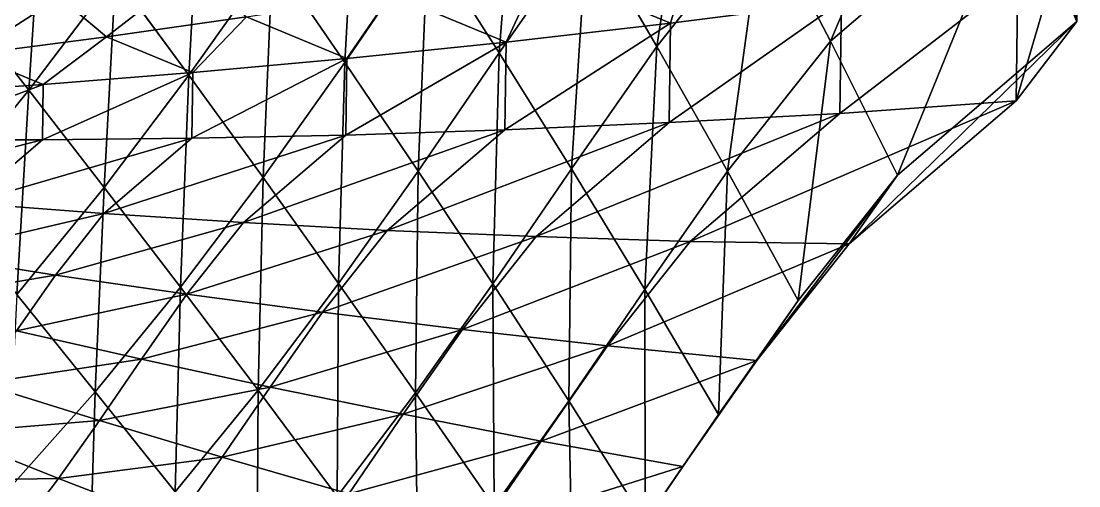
# Model space of a CAD drawing. Extents: x -232 to 179, y -162 to 161.
# Drawn here: x 130.44 to 178.58, y -114.68 to -93.54 of the extents above; entities that cross this region are included whole.
import ezdxf

# ---------------------------------------------------------------- set-up
doc = ezdxf.new("R2010")
doc.units = 0
doc.header["$MEASUREMENT"] = 0

msp = doc.modelspace()

# ---------------------------------------------------------------- linework, layer by layer
for points in [[(178.48923, -93.55450400000001, -544.20575), (175.84955, -80.868866, -551.9214), (175.754, -87.19771, -555.53455), (175.7541, -87.19761, -555.5344)], [(175.84955, -80.868866, -551.9214), (178.48923, -93.55450400000001, -544.20575), (178.5813, -87.45527, -540.72363), (178.5814, -87.45517, -540.7235)], [(167.279, -94.451225, -555.0378), (172.96863, -81.09198, -566.3992), (164.21283, -88.58584, -565.886), (164.21294, -88.58574, -565.88586)], [(172.96863, -81.09198, -566.3992), (167.279, -94.451225, -555.0378), (175.754, -87.19771, -555.53455), (175.7541, -87.19761, -555.5344)], [(159.37204, -94.69523000000001, -566.7412), (161.18405, -82.9608, -576.2645), (156.19977, -89.25131, -577.1451400000001), (156.19987, -89.25121, -577.145)], [(161.18405, -82.9608, -576.2645), (159.37204, -94.69523000000001, -566.7412), (164.21283, -88.58584, -565.886), (164.21294, -88.58574, -565.88586)], [(152.1962, -94.98474, -578.2468), (153.06625, -84.0079, -587.1274), (148.95609, -89.89399, -588.2583599999999), (148.95619, -89.89389, -588.25824)], [(153.06625, -84.0079, -587.1274), (152.1962, -94.98474, -578.2468), (156.19977, -89.25131, -577.1451400000001), (156.19987, -89.25121, -577.145)], [(145.17099, -95.41869, -589.3602), (145.75366, -84.970535, -597.8893), (141.87775, -90.62779, -599.0176), (141.87785, -90.62769, -599.0174599999999)], [(145.75366, -84.970535, -597.8893), (145.17099, -95.41869, -589.3602), (148.95609, -89.89399, -588.2583599999999), (148.95619, -89.89389, -588.25824)], [(138.0722, -95.99511, -600.01697), (138.62021, -85.97586, -608.3307), (134.73224, -91.45947, -609.3517), (134.73235, -91.45936999999999, -609.35156)], [(138.62021, -85.97586, -608.3307), (138.0722, -95.99511, -600.01697), (141.87775, -90.62779, -599.0176), (141.87785, -90.62769, -599.0174599999999)], [(130.79224, -96.68032, -610.19165), (131.42601, -87.03846999999999, -618.37427), (127.408806, -92.36163, -619.23065), (127.408905, -92.36153399999999, -619.2305)], [(131.42601, -87.03846999999999, -618.37427), (130.79224, -96.68032, -610.19165), (134.73224, -91.45947, -609.3517), (134.73235, -91.45936999999999, -609.35156)], [(170.32169, -100.54487, -543.727), (175.754, -87.19771, -555.53455), (167.279, -94.451225, -555.0378), (167.27911, -94.451126, -555.03766)], [(175.754, -87.19771, -555.53455), (170.32169, -100.54487, -543.727), (178.48923, -93.55450400000001, -544.20575), (178.48933, -93.554405, -544.2056)], [(175.72469, -97.17392, -537.2969), (178.5813, -87.45527, -540.72363), (178.48923, -93.55450400000001, -544.20575), (178.48933, -93.554405, -544.2056)], [(178.5813, -87.45527, -540.72363), (175.72469, -97.17392, -537.2969), (175.81032, -91.50177, -534.0586), (175.81042, -91.50166999999999, -534.0585)], [(162.59346, -100.36469, -555.8656599999999), (164.21283, -88.58584, -565.886), (159.37204, -94.69523000000001, -566.7412), (159.37215, -94.69513, -566.7411)], [(164.21283, -88.58584, -565.886), (162.59346, -100.36469, -555.8656599999999), (167.279, -94.451225, -555.0378), (167.27911, -94.451126, -555.03766)], [(155.48373, -100.26358, -567.81116), (156.19977, -89.25131, -577.1451400000001), (152.1962, -94.98474, -578.2468), (152.1963, -94.98464, -578.2467)], [(156.19977, -89.25131, -577.1451400000001), (155.48373, -100.26358, -567.81116), (159.37204, -94.69523000000001, -566.7412), (159.37215, -94.69513, -566.7411)], [(148.50928, -100.366135, -579.32007), (148.95609, -89.89399, -588.2583599999999), (145.17099, -95.41869, -589.3602), (145.1711, -95.418594, -589.3601)], [(148.95609, -89.89399, -588.2583599999999), (148.50928, -100.366135, -579.32007), (152.1962, -94.98474, -578.2468), (152.1963, -94.98464, -578.2467)], [(161.09982, -89.88081, -527.20154), (159.99994, -93.63547, -531.236), (154.05661, -91.16847, -526.5119599999999), (154.05672, -91.16837, -526.51184)], [(159.99994, -93.63547, -531.236), (161.09982, -89.88081, -527.20154), (167.77942, -92.65341, -532.51086), (167.77953, -92.65331, -532.51074)], [(141.45462, -100.66026, -590.3362), (141.87775, -90.62779, -599.0176), (138.0722, -95.99511, -600.01697), (138.07231, -95.99501, -600.01685)], [(141.87775, -90.62779, -599.0176), (141.45462, -100.66026, -590.3362), (145.17099, -95.41869, -589.3602), (145.1711, -95.418594, -589.3601)], [(134.21574, -101.105255, -600.8391), (134.73224, -91.45947, -609.3517), (130.79224, -96.68032, -610.19165), (130.79234, -96.68021999999999, -610.1915)], [(138.20453, -91.245026, -523.0117), (134.32921, -94.25598000000001, -525.38446), (132.18625, -92.45035, -523.1504), (132.18636, -92.45025, -523.15027)], [(134.73224, -91.45947, -609.3517), (134.21574, -101.105255, -600.8391), (138.0722, -95.99511, -600.01697), (138.07231, -95.99501, -600.01685)], [(134.32921, -94.25598000000001, -525.38446), (138.20453, -91.245026, -523.0117), (140.69914, -93.346954, -525.6123), (140.69925, -93.346855, -525.6122)], [(154.05661, -91.16847, -526.5119599999999), (152.50732, -94.496086, -530.15137), (147.26624, -92.32058, -525.9855), (147.26634, -92.32048, -525.98535)], [(152.50732, -94.496086, -530.15137), (154.05661, -91.16847, -526.5119599999999), (159.99994, -93.63547, -531.236), (160.00005, -93.63537, -531.2359)], [(167.70265, -97.73846400000001, -535.414), (175.81032, -91.50177, -534.0586), (175.72469, -97.17392, -537.2969), (175.7248, -97.17381999999999, -537.29675)], [(175.81032, -91.50177, -534.0586), (167.70265, -97.73846400000001, -535.414), (167.77942, -92.65341, -532.51086), (167.77953, -92.65331, -532.51074)], [(127.408806, -92.36163, -619.23065), (126.737885, -101.65013, -610.8228), (130.79224, -96.68032, -610.19165), (130.79234, -96.68021999999999, -610.1915)], [(147.26624, -92.32058, -525.9855), (145.26857, -95.24367, -529.2444), (140.69914, -93.346954, -525.6123), (140.69925, -93.346855, -525.6122)], [(145.26857, -95.24367, -529.2444), (147.26624, -92.32058, -525.9855), (152.50732, -94.496086, -530.15137), (152.50743, -94.49599, -530.15125)], [(132.18625, -92.45035, -523.1504), (128.13368, -95.054924, -525.2948), (126.32877, -93.534134, -523.4132), (126.32887, -93.534035, -523.4131)], [(128.13368, -95.054924, -525.2948), (132.18625, -92.45035, -523.1504), (134.32921, -94.25598000000001, -525.38446), (134.32932, -94.25588, -525.3843400000001)], [(159.93163, -98.16001, -533.81915), (167.77942, -92.65341, -532.51086), (167.70265, -97.73846400000001, -535.414), (167.70276, -97.738365, -535.4139)], [(167.77942, -92.65341, -532.51086), (159.93163, -98.16001, -533.81915), (159.99994, -93.63547, -531.236), (160.00005, -93.63537, -531.2359)], [(140.69914, -93.346954, -525.6123), (138.25452, -95.88533000000001, -528.5045), (134.32921, -94.25598000000001, -525.38446), (134.32932, -94.25588, -525.3843400000001)], [(138.25452, -95.88533000000001, -528.5045), (140.69914, -93.346954, -525.6123), (145.26857, -95.24367, -529.2444), (145.26868, -95.24356999999999, -529.2442599999999)], [(152.44708, -98.48604, -532.42926), (159.99994, -93.63547, -531.236), (159.93163, -98.16001, -533.81915), (159.93173, -98.15991, -533.81903)], [(159.99994, -93.63547, -531.236), (152.44708, -98.48604, -532.42926), (152.50732, -94.496086, -530.15137), (152.50743, -94.49599, -530.15125)], [(168.12906, -103.674805, -536.8516), (178.48923, -93.55450400000001, -544.20575), (170.32169, -100.54487, -543.727), (170.3218, -100.54477, -543.72687)], [(178.48923, -93.55450400000001, -544.20575), (168.12906, -103.674805, -536.8516), (175.72469, -97.17392, -537.2969), (175.7248, -97.17381999999999, -537.29675)], [(134.32921, -94.25598000000001, -525.38446), (131.43976, -96.42723000000001, -527.9226), (128.13368, -95.054924, -525.2948), (128.13379, -95.054825, -525.2947)], [(131.43976, -96.42723000000001, -527.9226), (134.32921, -94.25598000000001, -525.38446), (138.25452, -95.88533000000001, -528.5045), (138.25462, -95.88523, -528.5044)], [(145.21606, -98.7223, -531.23035), (152.50732, -94.496086, -530.15137), (152.44708, -98.48604, -532.42926), (152.44719, -98.48594, -532.4291400000001)], [(152.50732, -94.496086, -530.15137), (145.21606, -98.7223, -531.23035), (145.26857, -95.24367, -529.2444), (145.26868, -95.24356999999999, -529.2442599999999)], [(158.82986, -105.75446, -556.90125), (159.37204, -94.69523000000001, -566.7412), (155.48373, -100.26358, -567.81116), (155.48384, -100.26348, -567.81104)], [(159.37204, -94.69523000000001, -566.7412), (158.82986, -105.75446, -556.90125), (162.59346, -100.36469, -555.8656599999999), (162.59357, -100.36459, -555.86554)], [(165.80614, -106.24379, -544.5248), (167.279, -94.451225, -555.0378), (162.59346, -100.36469, -555.8656599999999), (162.59357, -100.36459, -555.86554)], [(167.279, -94.451225, -555.0378), (165.80614, -106.24379, -544.5248), (170.32169, -100.54487, -543.727), (170.3218, -100.54477, -543.72687)], [(124.8018, -96.87465999999999, -527.4909700000001), (128.13368, -95.054924, -525.2948), (131.43976, -96.42723000000001, -527.9226), (131.43987, -96.42713, -527.9225)], [(138.20941, -98.8736, -530.2106), (145.26857, -95.24367, -529.2444), (145.21606, -98.7223, -531.23035), (145.21617, -98.7222, -531.2302)], [(145.26857, -95.24367, -529.2444), (138.20941, -98.8736, -530.2106), (138.25452, -95.88533000000001, -528.5045), (138.25462, -95.88523, -528.5044)], [(151.90297, -105.49004, -568.8535), (152.1962, -94.98474, -578.2468), (148.50928, -100.366135, -579.32007), (148.50938, -100.366035, -579.31995)], [(152.1962, -94.98474, -578.2468), (151.90297, -105.49004, -568.8535), (155.48373, -100.26358, -567.81116), (155.48384, -100.26348, -567.81104)], [(144.8893, -105.47175, -580.27075), (145.17099, -95.41869, -589.3602), (141.45462, -100.66026, -590.3362), (141.45473, -100.660164, -590.33606)], [(145.17099, -95.41869, -589.3602), (144.8893, -105.47175, -580.27075), (148.50928, -100.366135, -579.32007), (148.50938, -100.366035, -579.31995)], [(131.40176, -98.94409, -529.35956), (138.25452, -95.88533000000001, -528.5045), (138.20941, -98.8736, -530.2106), (138.20952, -98.8735, -530.21045)], [(138.25452, -95.88533000000001, -528.5045), (131.40176, -98.94409, -529.35956), (131.43976, -96.42723000000001, -527.9226), (131.43987, -96.42713, -527.9225)], [(137.6885, -105.650665, -591.13904), (138.0722, -95.99511, -600.01697), (134.21574, -101.105255, -600.8391), (134.21585, -101.105156, -600.839)], [(138.0722, -95.99511, -600.01697), (137.6885, -105.650665, -591.13904), (141.45462, -100.66026, -590.3362), (141.45473, -100.660164, -590.33606)], [(124.77067, -98.93729, -528.6686), (131.43976, -96.42723000000001, -527.9226), (131.40176, -98.94409, -529.35956), (131.40187, -98.94399, -529.3594400000001)], [(131.43976, -96.42723000000001, -527.9226), (124.77067, -98.93729, -528.6686), (124.8018, -96.87465999999999, -527.4909700000001), (124.8019, -96.87456, -527.49084)], [(130.24739, -105.96967, -601.4569), (130.79224, -96.68032, -610.19165), (126.737885, -101.65013, -610.8228), (126.73798, -101.65003, -610.8227)], [(130.79224, -96.68032, -610.19165), (130.24739, -105.96967, -601.4569), (134.21574, -101.105255, -600.8391), (134.21585, -101.105156, -600.839)], [(160.89322, -103.56647, -535.01483), (175.72469, -97.17392, -537.2969), (168.12906, -103.674805, -536.8516), (168.12917, -103.674706, -536.8515)], [(175.72469, -97.17392, -537.2969), (160.89322, -103.56647, -535.01483), (167.70265, -97.73846400000001, -535.414), (167.70276, -97.738365, -535.4139)], [(147.10411, -103.058945, -532.1161), (159.93163, -98.16001, -533.81915), (153.87277, -103.34562, -533.464), (153.87288, -103.34552, -533.46387)], [(159.93163, -98.16001, -533.81915), (147.10411, -103.058945, -532.1161), (152.44708, -98.48604, -532.42926), (152.44719, -98.48594, -532.4291400000001)], [(153.87277, -103.34562, -533.464), (167.70265, -97.73846400000001, -535.414), (160.89322, -103.56647, -535.01483), (160.89333, -103.56637, -535.0147)], [(167.70265, -97.73846400000001, -535.414), (153.87277, -103.34562, -533.464), (159.93163, -98.16001, -533.81915), (159.93173, -98.15991, -533.81903)], [(140.5578, -102.709175, -530.9573), (152.44708, -98.48604, -532.42926), (147.10411, -103.058945, -532.1161), (147.10422, -103.058846, -532.1159700000001)], [(152.44708, -98.48604, -532.42926), (140.5578, -102.709175, -530.9573), (145.21606, -98.7223, -531.23035), (145.21617, -98.7222, -531.2302)], [(131.40176, -98.94409, -529.35956), (122.00859, -101.30127, -528.50665), (124.77067, -98.93729, -528.6686), (124.77077, -98.93719, -528.66846)], [(122.00859, -101.30127, -528.50665), (131.40176, -98.94409, -529.35956), (128.03142, -101.828674, -529.1619999999999), (128.03152, -101.828575, -529.16187)], [(128.03142, -101.828674, -529.1619999999999), (138.20941, -98.8736, -530.2106), (134.2078, -102.29847, -529.97595), (134.2079, -102.29837, -529.9758)], [(138.20941, -98.8736, -530.2106), (128.03142, -101.828674, -529.1619999999999), (131.40176, -98.94409, -529.35956), (131.40187, -98.94399, -529.3594400000001)], [(134.2078, -102.29847, -529.97595), (145.21606, -98.7223, -531.23035), (140.5578, -102.709175, -530.9573), (140.5579, -102.709076, -530.95715)], [(145.21606, -98.7223, -531.23035), (134.2078, -102.29847, -529.97595), (138.20941, -98.8736, -530.2106), (138.20952, -98.8735, -530.21045)], [(148.3872, -110.448654, -569.7768), (148.50928, -100.366135, -579.32007), (144.8893, -105.47175, -580.27075), (144.8894, -105.47165, -580.2706)], [(148.50928, -100.366135, -579.32007), (148.3872, -110.448654, -569.7768), (151.90297, -105.49004, -568.8535), (151.90308, -105.489944, -568.8534)], [(155.36392, -110.81331, -557.9102), (155.48373, -100.26358, -567.81116), (151.90297, -105.49004, -568.8535), (151.90308, -105.489944, -568.8534)], [(155.48373, -100.26358, -567.81116), (155.36392, -110.81331, -557.9102), (158.82986, -105.75446, -556.90125), (158.82997, -105.754364, -556.9011)], [(162.17908, -111.43802, -545.5228), (162.59346, -100.36469, -555.8656599999999), (158.82986, -105.75446, -556.90125), (158.82997, -105.754364, -556.9011)], [(162.59346, -100.36469, -555.8656599999999), (162.17908, -111.43802, -545.5228), (165.80614, -106.24379, -544.5248), (165.80624, -106.24369, -544.5246599999999)], [(163.92969, -108.974686, -537.59357), (170.32169, -100.54487, -543.727), (165.80614, -106.24379, -544.5248), (165.80624, -106.24369, -544.5246599999999)], [(170.32169, -100.54487, -543.727), (163.92969, -108.974686, -537.59357), (168.12906, -103.674805, -536.8516), (168.12917, -103.674706, -536.8515)], [(141.22087, -110.33272, -581.0528), (141.45462, -100.66026, -590.3362), (137.6885, -105.650665, -591.13904), (137.68861, -105.650566, -591.1389)], [(141.45462, -100.66026, -590.3362), (141.22087, -110.33272, -581.0528), (144.8893, -105.47175, -580.27075), (144.8894, -105.47165, -580.2706)], [(133.81313, -110.40111, -591.7424), (134.21574, -101.105255, -600.8391), (130.24739, -105.96967, -601.4569), (130.2475, -105.969574, -601.4568)], [(134.21574, -101.105255, -600.8391), (133.81313, -110.40111, -591.7424), (137.6885, -105.650665, -591.13904), (137.68861, -105.650566, -591.1389)], [(134.2078, -102.29847, -529.97595), (126.16807, -104.18035, -529.4912), (128.03142, -101.828674, -529.1619999999999), (128.03152, -101.828575, -529.16187)], [(126.16807, -104.18035, -529.4912), (134.2078, -102.29847, -529.97595), (131.99544, -105.090614, -530.3669), (131.99554, -105.090515, -530.36676)], [(140.5578, -102.709175, -530.9573), (131.99544, -105.090614, -530.3669), (134.2078, -102.29847, -529.97595), (134.2079, -102.29837, -529.9758)], [(131.99544, -105.090614, -530.3669), (140.5578, -102.709175, -530.9573), (137.98239, -105.959496, -531.41235), (137.9825, -105.9594, -531.41223)], [(147.10411, -103.058945, -532.1161), (137.98239, -105.959496, -531.41235), (140.5578, -102.709175, -530.9573), (140.5579, -102.709076, -530.95715)], [(137.98239, -105.959496, -531.41235), (147.10411, -103.058945, -532.1161), (144.15016, -106.787025, -532.6379400000001), (144.15027, -106.78693, -532.6378)], [(153.87277, -103.34562, -533.464), (144.15016, -106.787025, -532.6379400000001), (147.10411, -103.058945, -532.1161), (147.10422, -103.058846, -532.1159700000001)], [(144.15016, -106.787025, -532.6379400000001), (153.87277, -103.34562, -533.464), (150.52304, -107.57321, -534.0558), (150.52315, -107.57311, -534.05566)], [(160.89322, -103.56647, -535.01483), (150.52304, -107.57321, -534.0558), (153.87277, -103.34562, -533.464), (153.87288, -103.34552, -533.46387)], [(150.52304, -107.57321, -534.0558), (160.89322, -103.56647, -535.01483), (157.12851, -108.31778, -535.68), (157.12862, -108.31768, -535.6799)], [(168.12906, -103.674805, -536.8516), (157.12851, -108.31778, -535.68), (160.89322, -103.56647, -535.01483), (160.89333, -103.56637, -535.0147)], [(157.12851, -108.31778, -535.68), (168.12906, -103.674805, -536.8516), (163.92969, -108.974686, -537.59357), (163.9298, -108.97459, -537.59344)], [(131.99544, -105.090614, -530.3669), (124.67136, -106.32375, -529.9031), (126.16807, -104.18035, -529.4912), (126.16817, -104.18025, -529.4911)], [(124.67136, -106.32375, -529.9031), (131.99544, -105.090614, -530.3669), (130.21838, -107.63549, -530.85583), (130.21849, -107.63539, -530.8557)], [(137.98239, -105.959496, -531.41235), (130.21838, -107.63549, -530.85583), (131.99544, -105.090614, -530.3669), (131.99554, -105.090515, -530.36676)], [(137.44601, -114.959946, -581.64044), (137.6885, -105.650665, -591.13904), (133.81313, -110.40111, -591.7424), (133.81323, -110.40101, -591.74225)], [(137.6885, -105.650665, -591.13904), (137.44601, -114.959946, -581.64044), (141.22087, -110.33272, -581.0528), (141.22098, -110.33262, -581.0527)], [(144.82442, -115.16967, -570.5364), (144.8893, -105.47175, -580.27075), (141.22087, -110.33272, -581.0528), (141.22098, -110.33262, -581.0527)], [(144.8893, -105.47175, -580.27075), (144.82442, -115.16967, -570.5364), (148.3872, -110.448654, -569.7768), (148.38731, -110.448555, -569.7767)], [(151.96092, -115.6129, -558.8039), (151.90297, -105.49004, -568.8535), (148.3872, -110.448654, -569.7768), (148.38731, -110.448555, -569.7767)], [(151.90297, -105.49004, -568.8535), (151.96092, -115.6129, -558.8039), (155.36392, -110.81331, -557.9102), (155.36403, -110.81321, -557.9101)], [(158.83888, -116.31334, -546.4952), (158.82986, -105.75446, -556.90125), (155.36392, -110.81331, -557.9102), (155.36403, -110.81321, -557.9101)], [(158.82986, -105.75446, -556.90125), (158.83888, -116.31334, -546.4952), (162.17908, -111.43802, -545.5228), (162.17918, -111.43792, -545.5227)], [(130.24739, -105.96967, -601.4569), (129.79839, -114.91222, -592.1297599999999), (133.81313, -110.40111, -591.7424), (133.81323, -110.40101, -591.74225)], [(130.21838, -107.63549, -530.85583), (137.98239, -105.959496, -531.41235), (135.91374, -108.92197, -531.98157), (135.91385, -108.92187, -531.98145)], [(144.15016, -106.787025, -532.6379400000001), (135.91374, -108.92197, -531.98157), (137.98239, -105.959496, -531.41235), (137.9825, -105.9594, -531.41223)], [(160.55661, -113.80521, -538.5217), (165.80614, -106.24379, -544.5248), (162.17908, -111.43802, -545.5228), (162.17918, -111.43792, -545.5227)], [(165.80614, -106.24379, -544.5248), (160.55661, -113.80521, -538.5217), (163.92969, -108.974686, -537.59357), (163.9298, -108.97459, -537.59344)], [(135.91374, -108.92197, -531.98157), (144.15016, -106.787025, -532.6379400000001), (141.77744, -110.18495, -533.2909), (141.77754, -110.18485, -533.2908)], [(150.52304, -107.57321, -534.0558), (141.77744, -110.18495, -533.2909), (144.15016, -106.787025, -532.6379400000001), (144.15027, -106.78693, -532.6378)], [(135.91374, -108.92197, -531.98157), (128.5819, -110.02411, -531.3323), (130.21838, -107.63549, -530.85583), (130.21849, -107.63539, -530.8557)], [(141.77744, -110.18495, -533.2909), (150.52304, -107.57321, -534.0558), (147.8324, -111.42641, -534.7962), (147.8325, -111.42631, -534.7961)], [(157.12851, -108.31778, -535.68), (147.8324, -111.42641, -534.7962), (150.52304, -107.57321, -534.0558), (150.52315, -107.57311, -534.05566)], [(147.8324, -111.42641, -534.7962), (157.12851, -108.31778, -535.68), (154.10455, -112.648315, -536.5121), (154.10466, -112.64822, -536.5119599999999)], [(163.92969, -108.974686, -537.59357), (154.10455, -112.648315, -536.5121), (157.12851, -108.31778, -535.68), (157.12862, -108.31768, -535.6799)], [(128.5819, -110.02411, -531.3323), (135.91374, -108.92197, -531.98157), (134.0087, -111.70255, -532.53613), (134.0088, -111.70245, -532.536)], [(141.77744, -110.18495, -533.2909), (134.0087, -111.70255, -532.53613), (135.91374, -108.92197, -531.98157), (135.91385, -108.92187, -531.98145)], [(154.10455, -112.648315, -536.5121), (163.92969, -108.974686, -537.59357), (160.55661, -113.80521, -538.5217), (160.55672, -113.80511, -538.5216)], [(134.0087, -111.70255, -532.53613), (126.9751, -112.29031, -531.7542), (128.5819, -110.02411, -531.3323), (128.582, -110.02401, -531.33215)], [(134.0087, -111.70255, -532.53613), (141.77744, -110.18495, -533.2909), (139.59238, -113.374245, -533.9269400000001), (139.59248, -113.374146, -533.9268)], [(147.8324, -111.42641, -534.7962), (139.59238, -113.374245, -533.9269400000001), (141.77744, -110.18495, -533.2909), (141.77754, -110.18485, -533.2908)], [(133.5354, -119.35405, -582.01776), (133.81313, -110.40111, -591.7424), (129.79839, -114.91222, -592.1297599999999), (129.7985, -114.91212, -592.12964)], [(133.81313, -110.40111, -591.7424), (133.5354, -119.35405, -582.01776), (137.44601, -114.959946, -581.64044), (137.44612, -114.95985, -581.6403)], [(141.15823, -119.66368, -571.1070599999999), (141.22087, -110.33272, -581.0528), (137.44601, -114.959946, -581.64044), (137.44612, -114.95985, -581.6403)], [(141.22087, -110.33272, -581.0528), (141.15823, -119.66368, -571.1070599999999), (144.82442, -115.16967, -570.5364), (144.82452, -115.16957, -570.53625)], [(148.51239, -120.18251, -559.53906), (148.3872, -110.448654, -569.7768), (144.82442, -115.16967, -570.5364), (144.82452, -115.16957, -570.53625)], [(148.3872, -110.448654, -569.7768), (148.51239, -120.18251, -559.53906), (151.96092, -115.6129, -558.8039), (151.96103, -115.6128, -558.8038)], [(155.55936, -120.9388, -547.35645), (155.36392, -110.81331, -557.9102), (151.96092, -115.6129, -558.8039), (151.96103, -115.6128, -558.8038)], [(155.36392, -110.81331, -557.9102), (155.55936, -120.9388, -547.35645), (158.83888, -116.31334, -546.4952), (158.83899, -116.31324, -546.49506)], [(139.59238, -113.374245, -533.9269400000001), (147.8324, -111.42641, -534.7962), (145.35458, -115.04302, -535.5175), (145.35469, -115.04292, -535.5174)], [(154.10455, -112.648315, -536.5121), (145.35458, -115.04302, -535.5175), (147.8324, -111.42641, -534.7962), (147.8325, -111.42631, -534.7961)], [(157.45032, -118.33914, -539.4259999999999), (162.17908, -111.43802, -545.5228), (158.83888, -116.31334, -546.4952), (158.83899, -116.31324, -546.49506)], [(162.17908, -111.43802, -545.5228), (157.45032, -118.33914, -539.4259999999999), (160.55661, -113.80521, -538.5217), (160.55672, -113.80511, -538.5216)], [(126.9751, -112.29031, -531.7542), (134.0087, -111.70255, -532.53613), (132.13824, -114.34063, -533.02734), (132.13835, -114.34053, -533.0272)], [(139.59238, -113.374245, -533.9269400000001), (132.13824, -114.34063, -533.02734), (134.0087, -111.70255, -532.53613), (134.0088, -111.70245, -532.536)], [(132.13824, -114.34063, -533.02734), (125.34682, -114.44794, -532.1013), (126.9751, -112.29031, -531.7542), (126.9752, -112.290215, -531.7541)], [(145.35458, -115.04302, -535.5175), (154.10455, -112.648315, -536.5121), (151.31978, -116.71296, -537.32275), (151.31989, -116.71286, -537.32263)], [(160.55661, -113.80521, -538.5217), (151.31978, -116.71296, -537.32275), (154.10455, -112.648315, -536.5121), (154.10466, -112.64822, -536.5119599999999)], [(132.13824, -114.34063, -533.02734), (139.59238, -113.374245, -533.9269400000001), (137.44699, -116.4001, -534.49036), (137.4471, -116.4, -534.49023)], [(145.35458, -115.04302, -535.5175), (137.44699, -116.4001, -534.49036), (139.59238, -113.374245, -533.9269400000001), (139.59248, -113.374146, -533.9268)], [(151.31978, -116.71296, -537.32275), (160.55661, -113.80521, -538.5217), (157.45032, -118.33914, -539.4259999999999), (157.45042, -118.33904, -539.4259)], [(125.34682, -114.44794, -532.1013), (132.13824, -114.34063, -533.02734), (130.24277, -116.85231, -533.4314), (130.24287, -116.85221, -533.4313)], [(137.44699, -116.4001, -534.49036), (130.24277, -116.85231, -533.4314), (132.13824, -114.34063, -533.02734), (132.13835, -114.34053, -533.0272)]]:
    msp.add_3dface(points)

doc.saveas('drawing.dxf')
